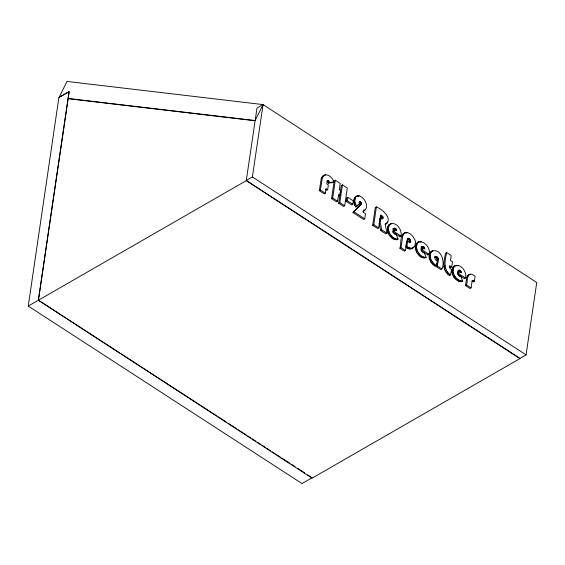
<?xml version="1.0" encoding="UTF-8"?>
<svg xmlns="http://www.w3.org/2000/svg" width="565" height="565" viewBox="0 0 565 565"><rect width="100%" height="100%" fill="white"/><g stroke="black" fill="none" stroke-linecap="round" stroke-linejoin="round"><path stroke-width="0.85" d="M437.197 260.627L436.491 257.873L434.499 257.019L436.222 256.333C440.107 257.93 437.43 263.128 437.409 266.009L436.307 266.638L440.827 269.576L441.929 268.94C445.319 262.301 441.279 247.837 431.886 251.206C426.038 254.857 430.41 264.081 435.58 266.355L436.681 265.72L437.423 260.684C435.643 260.507 434.308 258.389 435.114 256.743L435.594 256.39M353.69 201.592C355.978 185.991 374.298 205.914 362.737 211.896L365.499 213.683L364.736 218.825L363.641 219.46L352.977 212.539L361.529 203.69L361.36 202.715L359.7 201.74L359.248 202.369L359.538 203.64L356.819 206.324L355.724 206.96L354.693 205.187L353.69 201.592L354.785 200.963L355.611 197.157L357.172 195.963M451.746 266.934L449.719 265.614L449.853 268.043L451.428 269.71L450.672 274.823L449.578 275.452C441.519 270.932 443.963 260.423 445.587 253.198L446.689 252.569L451.209 255.5L450.475 260.472L452.509 261.793L451.746 266.934L450.651 267.563L449.295 266.687M450.672 274.823C442.621 270.303 445.065 259.794 446.689 252.569M393.989 228.309C392.407 229.969 392.972 233.543 395.302 234.235L396.023 234.101L398.106 239.108L397.004 239.737C390.196 240.061 384.475 230.075 389.038 224.708C395.521 220.096 402.711 229.877 400.931 236.078L399.836 236.714L392.979 232.264L393.381 229.997L394.483 229.369L396.778 230.859L396.439 229.454L395.479 228.43L394.681 228.126L392.887 228.945L394.681 228.126M398.106 239.108C391.072 239.652 384.716 227.942 391.093 223.556M415.395 247.463C416.8 234.489 432.183 246.022 428.976 254.285L427.875 254.921L421.024 250.472L422.126 249.836L422.521 247.576L424.824 249.066L424.082 247.103L422.726 246.333L422.034 246.517C420.452 248.176 421.017 251.75 423.34 252.442L424.061 252.308L426.144 257.315L425.05 257.944C419.618 258.247 415.706 252.407 415.395 247.463L416.49 246.834L417.429 243.056L419.138 241.764M459.077 271.306L458.674 273.573L457.579 274.202L457.975 271.935L459.077 271.306L461.372 272.796L460.63 270.833L459.281 270.063L458.582 270.254C457 271.906 457.572 275.487 459.896 276.172L460.616 276.045L462.7 281.045L461.598 281.681C454.79 281.999 449.069 272.012 453.631 266.645C460.094 262.04 467.326 271.814 465.532 278.022L464.43 278.651L458.264 274.647M462.7 281.045C455.891 281.37 450.171 271.384 454.726 266.009M436.681 265.72C431.773 263.361 427.867 255.846 431.886 251.206M28.25 306.068L58.887 97.519L69.043 91.678L38.399 300.227L312.078 478.159L519.941 358.591L246.269 180.659L28.25 306.068L301.993 483.562L312.141 477.722M246.269 180.659L256.983 108.092L263.071 104.589L536.75 282.514L526.064 354.869L519.977 358.372L246.298 180.44L252.386 176.937L263.071 104.589L66.995 81.438L59.064 97.392L69.213 91.551L68.196 98.472L255.147 120.543L263.071 104.589M322.559 176.252C326.994 172.247 332.58 177.558 333.971 181.937L329.48 182.481L328.427 180.694L327.516 180.56L326.718 183.844L328.35 184.903L327.651 189.671L326.019 188.611L325.334 193.244L324.232 193.873L319.324 190.688L321.287 178.25L323.498 175.673M319.324 190.688L320.426 190.052L322.382 177.615L324.593 175.044M339.946 195.356L338.583 194.473L337.588 201.197L336.493 201.832L331.584 198.647L334.205 180.878L335.306 180.249L340.215 183.434L339.275 189.784L340.639 190.673L339.946 195.356L338.852 195.991M331.584 198.647L332.679 198.011L335.306 180.249M338.689 203.259L341.317 185.497L342.411 184.861L347.32 188.046L344.699 205.815L343.598 206.444L338.689 203.259L339.791 202.63L342.411 184.861M346.147 201.359L346.663 197.905L347.757 197.277L353.28 200.865L352.772 204.311L351.677 204.947L346.147 201.359L347.249 200.723L347.757 197.277M379.383 221.734L379.835 218.69L380.93 218.055L382.533 218.704L383.077 217.885L382.766 216.642L380.605 214.891L378.684 227.886L377.589 228.514L372.681 225.329L375.301 207.56L376.403 206.931C381.756 208.831 393.876 218.93 385.196 224.354L387.138 223.083M372.681 225.329L373.776 224.693L376.403 206.931M380.93 218.055L380.259 222.624L381.792 229.899L386.94 233.239L385.846 233.875L380.69 230.534L379.157 223.26M407.676 241.029L409.385 242.512L410.699 241.453L409.858 239.03L407.803 238.253L407.082 239.913L405.515 250.563L404.413 251.192L399.893 248.261C401.68 243.48 399.109 234.228 405.847 232.533C409.583 232.321 412.549 235.443 414.124 238.529C418.722 244.179 411.299 252.873 405.783 247.018L406.885 246.389L407.676 241.029L406.574 241.658L405.896 246.255M399.893 248.261L400.988 247.625L402.887 235.436L404.759 232.886M436.307 266.638L436.816 263.205M472.962 280.261L471.987 281.716L471.083 287.875L469.981 288.503L465.461 285.572L466.796 277.196L468.597 274.915L471.549 274.11L475.109 276.123L474.339 281.328L473.237 281.963L471.867 280.897L472.962 280.261L474.339 281.328M465.461 285.572L466.563 284.937C467.834 281.73 466.097 275.261 470.574 274.053M399.836 236.714L400.02 235.831M427.875 254.921L428.058 254.038M381.474 215.456L380.372 216.091L381.672 217.278L381.792 219.079L382.886 218.443M400.931 236.078L394.08 231.629L394.483 229.369M408.424 238.126L407.323 238.755L409.272 240.436L409.371 242.717L410.465 242.081M360.089 205.031L360.258 203.344L359.001 202.341L360.103 201.712M386.043 223.719L387.724 222.165M363.182 210.83L364.206 209.7M352.977 212.539L361.183 204.396M355.724 206.96L359.538 203.64M324.578 175.397L325.673 174.769M321.817 177.113L322.919 176.478M321.287 178.25L322.382 177.615M327.919 180.475L326.817 181.104L328.025 182.05L328.378 183.117L332.87 182.566L333.971 181.937M327.333 181.323L328.427 180.694M328.025 182.05L329.12 181.414M328.378 183.117L329.48 182.481M327.651 189.671L326.549 190.299L325.461 189.593M354.516 197.792L355.611 197.157M357.073 196.373L358.175 195.737M354.029 198.732L355.131 198.096M358.132 196.429L359.227 195.794M353.747 199.897L354.841 199.268M354.008 203.379L355.11 202.75L354.785 200.963M354.693 205.187L355.795 204.558L355.11 202.75M359.439 202.524L360.534 201.889M360.258 203.344L361.36 202.715M360.428 203.817L361.522 203.181M360.428 204.325L361.529 203.69M381.149 216.678L382.244 216.042M381.672 217.278L382.766 216.642M381.947 217.892L383.049 217.257M381.975 218.514L383.077 217.885M388.289 225.477L389.391 224.849M380.69 230.534L381.792 229.899M387.76 226.516L388.854 225.88M387.442 227.808L388.536 227.179M387.35 229.256L388.452 228.627M387.505 230.739L388.607 230.103M387.908 232.25L389.01 231.622M393.586 228.761L394.384 229.065L395.479 228.43M394.384 229.065L394.935 229.524L396.037 228.896M392.979 231.134L394.073 230.499M388.558 233.797L389.652 233.161M396.439 229.454L395.338 230.082L394.935 229.524M392.979 232.264L394.08 231.629M395.585 230.739L396.686 230.103M389.398 235.273L390.493 234.637M390.38 236.573L391.481 235.944M394.921 234.736L396.023 234.101M391.51 237.703L392.604 237.074M392.781 238.663L393.876 238.035M393.869 239.263L394.963 238.635M402.873 234.115L403.975 233.479M405.847 232.533L403.657 233.514M402.252 234.962L403.354 234.334M406.03 233.176L407.132 232.547M394.935 239.645L396.037 239.016M401.793 236.071L402.887 235.436M395.98 239.8L397.082 239.172M408.107 239.087L409.208 238.458M408.763 239.659L409.858 239.03M409.272 240.436L410.374 239.807M409.576 241.29L410.67 240.655M409.597 242.081L410.699 241.453M406.977 247.901L408.078 247.265L411.638 248.339L413.686 247.562M416.334 243.685L417.429 243.056M420.24 241.538L417.076 242.915M408.213 248.558L409.314 247.929M415.798 244.723L416.899 244.087M420.311 242.258L421.405 241.622M409.399 248.918L410.494 248.289M415.48 246.015L416.582 245.387M410.536 248.974L411.638 248.339M413.326 247.421L414.428 246.785M411.624 248.72L412.725 248.084M415.55 248.946L416.652 248.31L416.49 246.834M420.932 247.152L422.726 246.333M415.953 250.457L417.048 249.829L416.652 248.31M421.631 246.969L422.422 247.272L423.524 246.637M422.521 247.576L421.426 248.205L421.017 249.342L422.119 248.706M422.422 247.272L422.98 247.731L424.082 247.103M416.596 252.004L417.697 251.369L417.048 249.829M424.732 248.31L423.63 248.946L423.383 248.289L424.485 247.661M417.443 253.48L418.538 252.845C420.233 255.281 422.959 257.732 426.144 257.315M418.425 254.78L419.52 254.151M422.966 252.943L424.061 252.308M419.548 255.91L420.65 255.281M420.819 256.87L421.921 256.242M432.839 250.691L430.784 251.842M430.043 252.612L431.144 251.976M421.914 257.471L423.008 256.842M429.52 253.643L430.615 253.007M422.98 257.852L424.075 257.223M429.202 254.921L430.304 254.292M424.025 258.007L425.12 257.379M429.11 256.39L430.212 255.754M429.266 257.873L430.361 257.245M429.661 259.392L430.756 258.756M435.128 256.969L436.222 256.333M435.813 257.259L436.907 256.63M430.304 260.931L431.399 260.296M436.491 257.873L437.593 257.237M436.971 258.685L438.073 258.05M431.144 262.4L432.239 261.764M437.218 259.625L438.313 258.996M432.126 263.7L433.228 263.064M433.263 264.83L434.365 264.201M434.549 265.797L435.65 265.169M443.906 266.525L445.008 265.896M444.076 267.782L445.178 267.146M444.401 268.982L445.495 268.354M445.185 270.783L446.279 270.148M455.687 265.501L453.631 266.645M452.883 267.422L453.985 266.786M455.694 265.903L456.788 265.268M452.353 268.453L453.448 267.824M456.859 265.988L457.961 265.359M446.272 272.485L447.374 271.85M452.035 269.745L453.137 269.117M451.943 271.193L453.045 270.564M447.593 273.969L448.688 273.34M452.106 272.676L453.201 272.048M449.055 275.127L450.157 274.498M459.281 270.063L458.18 270.699L459.938 272.019L461.033 271.391M452.501 274.187L453.603 273.559M458.978 271.002L460.072 270.374M459.536 271.461L460.63 270.833M457.572 273.072L458.667 272.443M453.151 275.734L454.253 275.106M460.185 272.676L461.28 272.048M453.992 277.21L455.093 276.582M454.973 278.517L456.075 277.881M459.514 276.673L460.616 276.045M456.103 279.647L457.205 279.011M457.375 280.6L458.469 279.972M467.841 275.423L469.699 274.286M458.462 281.208L459.564 280.572M467.241 276.179L468.336 275.551M466.796 277.196L467.891 276.568M459.529 281.582L460.63 280.953M460.574 281.744L461.676 281.109M472.425 281.116L473.519 280.487M355.194 197.079L356.07 196.599M389.038 224.708L391.093 223.966M386.298 223.726L385.196 224.079L386.94 233.239M255.112 120.762L68.16 98.684L38.399 300.227L216.706 415.84M218.182 416.8L226.318 422.076M228.543 423.517L236.679 428.793M238.155 429.753L246.298 435.029M247.774 435.989L250.733 437.91M252.216 438.864L255.917 441.265M257.393 442.226L261.094 444.62M262.57 445.58L265.529 447.501M267.012 448.462L270.713 450.856M272.189 451.816L275.148 453.737M276.631 454.698L280.332 457.092M281.808 458.053L289.944 463.335M291.427 464.289L295.128 466.69M297.345 468.131L304.747 472.926M307.706 474.847L311.4 477.241M347.249 200.723L352.772 204.311M422.126 249.836L428.976 254.285M458.674 273.573L465.532 278.022M320.426 190.052L325.334 193.244M332.679 198.011L337.588 201.197M339.791 202.63L344.699 205.815M354.078 211.903L364.736 218.825M373.776 224.693L378.684 227.886M437.409 266.009L441.929 268.94M466.563 284.937L471.083 287.875M400.988 247.625L405.515 250.563M252.386 176.937L526.064 354.869M406.885 246.389L408.078 247.265M422.98 247.731L423.383 248.289M355.795 204.558L356.819 206.324M417.697 251.369L418.538 252.845"/></g></svg>
